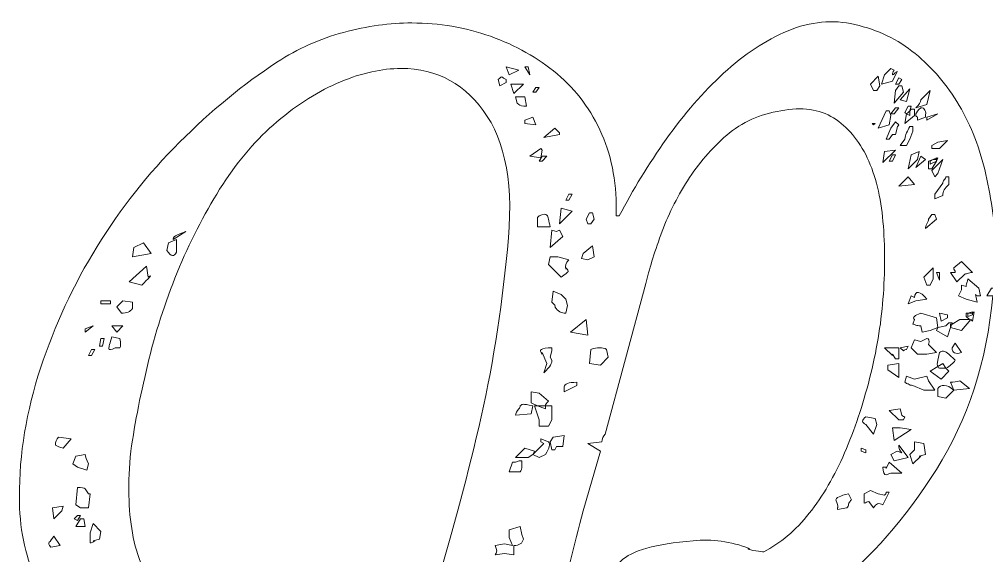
# Model space of a CAD drawing. Header units: inches. Extents: x 139 to 931, y -883 to -197.
# Drawn here: x 388.8 to 567, y -295.5 to -196.6 of the extents above; entities that cross this region are included whole.
import ezdxf

# ---------------------------------------------------------------- set-up
doc = ezdxf.new("R2010")
doc.units = ezdxf.units.IN
doc.header["$MEASUREMENT"] = 0
doc.layers.add('Layer 1', color=7, linetype='Continuous')

# ---------------------------------------------------------------- blocks, each defined once
blk = doc.blocks.new('block 4')
at = {"layer": 'Layer 1', "lineweight": 0}
for points in [[(480.77, -205.92), (478.45, -205.34), (479.03, -206.79), (480.77, -205.92)], [(482.79, -206.79), (482.5, -205.34), (481.92, -205.34), (482.79, -206.79)], [(547.02, -207.08), (545.57, -208.53), (546.15, -209.68), (546.73, -209.68), (547.3, -208.82), (547.02, -207.08)], [(550.78, -207.37), (550.2, -208.53), (550.78, -208.53), (551.35, -207.66), (550.78, -207.37)], [(479.9, -210.26), (481.63, -208.53), (479.32, -208.53), (479.9, -210.26)], [(483.37, -209.97), (483.95, -209.97), (484.53, -209.11), (483.95, -209.11), (483.37, -209.97)], [(551.64, -209.97), (551.35, -208.82), (550.78, -208.82), (550.2, -209.68), (549.91, -212), (551.64, -209.97)], [(552.22, -211.71), (552.8, -209.39), (551.07, -211.42), (552.22, -211.71)], [(549.04, -216.05), (549.33, -214.31), (549.04, -213.45), (548.46, -213.45), (547.02, -216.63), (549.04, -216.05)], [(550.78, -212.87), (550.2, -212.87), (549.33, -214.02), (549.91, -214.02), (550.78, -212.87)], [(553.67, -214.31), (553.67, -213.16), (553.09, -213.16), (552.8, -213.45), (553.09, -212.58), (552.51, -212.58), (551.93, -213.73), (552.22, -214.02), (551.93, -215.76), (553.67, -214.31)], [(552.8, -214.31), (552.8, -213.45), (552.51, -213.73), (552.22, -214.02), (552.8, -214.31)], [(483.37, -214.6), (481.92, -215.18), (481.92, -215.76), (483.95, -216.05), (483.37, -214.6)], [(558.01, -214.02), (555.98, -214.6), (555.98, -215.18), (558.01, -214.02)], [(488.29, -217.78), (488.29, -217.5), (487.42, -216.63), (485.4, -218.36), (488.29, -217.78)], [(546.15, -216.05), (546.44, -215.76), (545.86, -215.76), (546.15, -216.05)], [(556.85, -219.81), (556.85, -220.39), (558.3, -220.39), (559.74, -218.94), (558.01, -219.23), (556.85, -219.81)], [(485.11, -220.68), (484.82, -220.39), (482.79, -221.83), (484.82, -222.12), (485.11, -220.68)], [(547.88, -222.99), (550.2, -220.68), (548.17, -220.97), (547.88, -222.99)], [(554.54, -220.97), (553.09, -221.55), (552.51, -224.15), (554.25, -222.41), (554.54, -220.97)], [(484.53, -222.7), (485.11, -222.7), (485.97, -221.83), (485.11, -221.83), (484.53, -222.7)], [(549.04, -222.7), (549.62, -222.7), (550.2, -221.55), (549.62, -221.55), (549.04, -222.7)], [(554.83, -221.83), (553.96, -223.86), (555.69, -222.41), (554.83, -221.83)], [(556.27, -222.7), (556.27, -224.15), (556.85, -224.15), (557.72, -222.7), (558.01, -222.12), (557.72, -222.41), (557.72, -222.12), (557.14, -222.41), (556.27, -222.7)], [(556.56, -222.7), (556.56, -223.28), (557.72, -222.7), (557.72, -222.41), (557.14, -222.41), (556.56, -222.7)], [(558.01, -225.02), (558.88, -222.41), (556.85, -224.44), (557.43, -225.6), (558.01, -225.02)], [(552.51, -225.6), (550.78, -227.33), (553.67, -227.04), (552.51, -225.6)], [(489.45, -229.93), (490.02, -229.93), (490.6, -228.78), (490.02, -228.78), (489.45, -229.93)], [(490.6, -231.96), (488.58, -231.38), (488.29, -234.27), (490.6, -231.96)], [(493.21, -233.41), (493.5, -234.27), (494.07, -234.27), (494.65, -233.41), (494.36, -232.25), (493.79, -232.25), (493.21, -233.41)], [(487.71, -235.72), (486.84, -235.43), (486.55, -238.61), (488.87, -236.59), (488.29, -235.43), (487.71, -235.72)], [(411.63, -237.75), (409.89, -238.61), (409.6, -240.35), (413.07, -239.77), (411.63, -237.75)], [(492.34, -240.64), (493.5, -240.93), (494.65, -240.35), (494.36, -238.32), (492.63, -239.77), (492.34, -240.64)], [(557.14, -244.4), (557.14, -242.37), (555.4, -244.11), (555.98, -245.56), (556.56, -245.56), (557.14, -244.4)], [(558.3, -244.69), (558.3, -243.24), (557.72, -243.24), (558.3, -244.69)], [(405.55, -248.45), (403.81, -248.45), (403.81, -249.03), (405.55, -249.03), (405.55, -248.45)], [(564.37, -252.21), (564.66, -250.48), (564.37, -250.76), (564.37, -250.48), (563.51, -250.76), (563.22, -250.76), (563.22, -251.34), (563.79, -251.92), (562.06, -251.92), (560.61, -252.79), (560.61, -252.5), (560.03, -252.5), (559.46, -253.08), (558.01, -253.37), (557.72, -253.95), (559.74, -255.1), (560.32, -253.37), (562.35, -253.95), (564.08, -251.92), (564.37, -252.21)], [(558.3, -250.76), (558.59, -252.21), (559.74, -251.63), (559.74, -251.05), (558.3, -250.76)], [(564.37, -251.05), (564.37, -250.76), (563.51, -250.76), (563.51, -251.34), (564.37, -251.05)], [(493.5, -254.81), (493.21, -251.92), (490.31, -254.24), (493.5, -254.81)], [(560.32, -252.79), (560.32, -253.37), (560.61, -252.79), (560.32, -252.79)], [(402.37, -253.08), (400.92, -253.66), (400.92, -254.24), (402.37, -253.08)], [(406.71, -254.24), (407.86, -253.08), (405.84, -253.08), (406.71, -254.24)], [(404.39, -255.39), (403.81, -255.39), (403.53, -256.84), (404.1, -256.84), (404.39, -255.39)], [(402.66, -257.42), (402.08, -257.42), (401.5, -258.57), (402.08, -258.57), (402.66, -257.42)], [(548.17, -257.13), (549.62, -258.57), (549.62, -258.29), (550.2, -259.15), (550.78, -259.15), (550.78, -257.13), (548.17, -257.13)], [(548.75, -261.18), (550.78, -262.62), (550.78, -260.02), (548.75, -260.31), (548.75, -261.18)], [(485.68, -268.41), (485.68, -267.83), (484.24, -267.83), (485.68, -268.41)], [(553.09, -272.17), (551.07, -271.88), (549.62, -271.88), (549.91, -274.2), (553.09, -272.17)], [(486.55, -274.49), (486.84, -275.93), (487.42, -275.93), (487.71, -275.35), (488.87, -275.35), (489.16, -273.33), (487.13, -273.62), (486.55, -274.49)], [(543.83, -275.64), (543.83, -276.22), (544.7, -276.51), (544.7, -275.93), (543.83, -275.64)], [(553.67, -274.49), (553.67, -275.93), (552.8, -276.8), (553.38, -278.54), (554.83, -277.09), (554.54, -277.09), (555.69, -276.8), (555.4, -274.78), (553.67, -274.49)], [(396.87, -286.35), (394.85, -286.64), (395.14, -288.66), (396.58, -287.22), (396.87, -286.35)], [(398.9, -288.66), (399.47, -288.95), (400.05, -288.08), (399.47, -288.08), (398.9, -288.66)], [(400.92, -290.11), (400.63, -288.66), (400.05, -288.66), (399.19, -290.11), (400.92, -290.11)]]:
    blk.add_lwpolyline(points, dxfattribs=at)
for points, knots in [([(493.5, -274.78), (493.5, -274.78), (495.81, -276.22), (495.81, -276.22), (495.81, -276.22), (492.63, -287.22), (492.63, -287.22), (491.08, -293.39), (489.35, -300.04), (487.42, -307.18), (485.49, -314.31), (483.47, -321.5), (481.35, -328.73), (479.22, -335.96), (476.96, -343), (474.55, -349.85), (472.13, -356.7), (469.67, -363.01), (467.17, -368.8), (465.82, -372.46), (464.71, -375.16), (463.84, -376.9), (462.98, -378.63), (461.86, -379.5), (460.52, -379.5), (458.97, -379.5), (456.37, -377.76), (452.7, -374.29), (448.08, -369.47), (446.05, -364.17), (446.63, -358.38), (446.44, -355.68), (446.72, -352.98), (447.5, -350.28), (448.27, -347.58), (449.13, -344.69), (450.1, -341.6), (451.84, -337.75), (454.1, -332.45), (456.9, -325.69), (459.69, -318.94), (462.44, -311.18), (465.14, -302.4), (467.84, -293.63), (470.45, -284.08), (472.96, -273.76), (475.46, -263.45), (477.3, -252.6), (478.45, -241.22), (479.99, -229.26), (478.84, -220.34), (474.98, -214.46), (471.12, -208.58), (465.82, -205.63), (459.07, -205.63), (455.6, -205.63), (451.88, -206.46), (447.93, -208.09), (443.98, -209.73), (440.07, -212.19), (436.22, -215.47), (432.55, -218.56), (429.22, -222.41), (426.23, -227.04), (423.24, -231.67), (420.59, -236.73), (418.28, -242.23), (415.96, -247.73), (414.08, -253.42), (412.64, -259.3), (411.19, -265.18), (410.08, -270.82), (409.31, -276.22), (408.73, -282.01), (408.83, -287.03), (409.6, -291.27), (410.37, -295.71), (412.01, -299.42), (414.52, -302.4), (417.02, -305.4), (420.49, -306.89), (424.93, -306.89), (424.16, -308.04), (422.91, -309.06), (421.17, -309.92), (419.44, -310.79), (417.46, -311.42), (415.24, -311.8), (413.02, -312.19), (410.8, -312.34), (408.59, -312.24), (406.37, -312.15), (404.39, -311.62), (402.66, -310.65), (397.45, -307.95), (393.83, -304.33), (391.81, -299.8), (389.78, -295.27), (388.77, -290.21), (388.77, -284.61), (388.77, -276.71), (390.07, -268.8), (392.68, -260.89), (395.28, -252.98), (398.75, -245.51), (403.09, -238.47), (407.43, -231.43), (412.49, -225.02), (418.28, -219.23), (424.07, -213.45), (430.04, -208.53), (436.22, -204.48), (440.07, -201.97), (444.17, -200.14), (448.51, -198.98), (452.85, -197.82), (457.04, -197.24), (461.09, -197.24), (466.11, -197.24), (470.93, -198.07), (475.56, -199.7), (480.19, -201.34), (484.28, -203.66), (487.85, -206.65), (491.42, -209.64), (494.17, -213.35), (496.1, -217.78), (498.03, -222.22), (498.89, -227.24), (498.7, -232.83), (498.7, -232.83), (499.28, -232.83), (499.28, -232.83), (501.79, -228.01), (504.68, -223.28), (507.96, -218.65), (511.24, -214.02), (514.76, -209.97), (518.52, -206.5), (522.28, -203.03), (526.23, -200.43), (530.38, -198.69), (534.53, -196.96), (538.63, -196.57), (542.68, -197.53), (546.92, -198.5), (550.63, -200.28), (553.81, -202.89), (557, -205.49), (559.69, -208.67), (561.91, -212.43), (564.13, -216.19), (565.77, -220.44), (566.83, -225.16), (567.89, -229.89), (568.52, -234.66), (568.71, -239.48), (568.71, -239.48), (568.42, -246.14), (568.42, -246.14), (568.42, -246.14), (567.84, -246.14), (567.84, -246.14), (567.84, -246.14), (566.98, -247.58), (566.98, -247.58), (566.98, -247.58), (568.13, -247.58), (568.13, -247.58), (566.98, -259.73), (563.51, -270.39), (557.72, -279.55), (551.93, -288.71), (545.66, -295.89), (538.91, -301.1), (546.24, -305.54), (551.59, -311.57), (554.97, -319.18), (558.34, -326.8), (560.42, -334.76), (561.19, -343.05), (564.27, -343.82), (567.12, -344.6), (569.72, -345.36), (572.33, -346.14), (574.69, -347.29), (576.81, -348.84), (578.93, -350.38), (580.28, -352.21), (580.86, -354.33), (581.44, -356.46), (581.63, -358.58), (581.44, -360.7), (581.25, -363.59), (580.52, -366.39), (579.27, -369.09), (578.02, -371.79), (576.67, -373.86), (575.22, -375.31), (573.77, -376.75), (572.37, -377.29), (571.03, -376.9), (569.67, -376.51), (568.71, -374.58), (568.13, -371.11), (567.55, -368.22), (566.54, -365.47), (565.1, -362.87), (563.65, -360.26), (561.77, -358), (559.46, -356.07), (559.64, -360.31), (558.39, -365.47), (555.69, -371.54), (552.99, -377.62), (549.28, -383.5), (544.56, -389.19), (539.83, -394.88), (534.38, -399.8), (528.21, -403.95), (522.04, -408.09), (515.58, -410.26), (508.83, -410.45), (496.68, -411.03), (487.71, -408.43), (481.92, -402.64), (476.14, -396.86), (473.72, -389.53), (474.69, -380.66), (475.27, -374.49), (477.68, -368.75), (481.92, -363.45), (486.16, -358.14), (491.37, -353.61), (497.55, -349.85), (503.72, -346.09), (510.66, -343.24), (518.37, -341.31), (526.09, -339.39), (533.71, -338.71), (541.23, -339.29), (540.84, -329.65), (539.39, -322.65), (536.89, -318.31), (534.38, -313.98), (530.91, -310.75), (526.48, -308.62), (523.77, -309.59), (520.93, -310.31), (517.94, -310.79), (514.95, -311.28), (511.72, -311.23), (508.25, -310.65), (504.39, -310.65), (501.45, -309.83), (499.43, -308.19), (497.4, -306.55), (496.48, -304.67), (496.68, -302.55), (496.68, -300.43), (497.64, -298.4), (499.57, -296.47), (501.5, -294.55), (505.94, -293.29), (512.88, -292.71), (516.35, -292.33), (519.82, -292.81), (523.29, -294.16), (523.29, -294.16), (523, -294.16), (523, -294.16), (523.19, -294.35), (523.68, -294.5), (524.45, -294.59), (525.22, -294.69), (525.7, -294.74), (525.9, -294.74), (528.98, -293.2), (531.78, -290.83), (534.29, -287.65), (536.79, -284.47), (538.96, -280.76), (540.8, -276.51), (542.63, -272.27), (544.17, -267.69), (545.42, -262.77), (546.68, -257.85), (547.49, -252.98), (547.88, -248.16), (548.27, -243.15), (548.27, -238.37), (547.88, -233.84), (547.49, -229.31), (546.53, -225.41), (544.99, -222.12), (543.44, -218.85), (541.37, -216.39), (538.77, -214.75), (536.17, -213.11), (532.93, -212.68), (529.08, -213.45), (525.22, -214.02), (521.89, -215.52), (519.1, -217.93), (516.3, -220.34), (513.89, -223.14), (511.87, -226.32), (509.84, -229.5), (508.2, -232.83), (506.95, -236.3), (505.69, -239.77), (504.78, -242.76), (504.2, -245.27), (504.2, -245.27), (496.68, -273.04), (496.68, -273.04), (496.29, -273.43), (496.1, -273.91), (496.1, -274.49), (496.1, -274.49), (493.5, -274.78), (493.5, -274.78)], [0, 0, 0, 0, 1, 1, 1, 2, 2, 2, 3, 3, 3, 4, 4, 4, 5, 5, 5, 6, 6, 6, 7, 7, 7, 8, 8, 8, 9, 9, 9, 10, 10, 10, 11, 11, 11, 12, 12, 12, 13, 13, 13, 14, 14, 14, 15, 15, 15, 16, 16, 16, 17, 17, 17, 18, 18, 18, 19, 19, 19, 20, 20, 20, 21, 21, 21, 22, 22, 22, 23, 23, 23, 24, 24, 24, 25, 25, 25, 26, 26, 26, 27, 27, 27, 28, 28, 28, 29, 29, 29, 30, 30, 30, 31, 31, 31, 32, 32, 32, 33, 33, 33, 34, 34, 34, 35, 35, 35, 36, 36, 36, 37, 37, 37, 38, 38, 38, 39, 39, 39, 40, 40, 40, 41, 41, 41, 42, 42, 42, 43, 43, 43, 44, 44, 44, 45, 45, 45, 46, 46, 46, 47, 47, 47, 48, 48, 48, 49, 49, 49, 50, 50, 50, 51, 51, 51, 52, 52, 52, 53, 53, 53, 54, 54, 54, 55, 55, 55, 56, 56, 56, 57, 57, 57, 58, 58, 58, 59, 59, 59, 60, 60, 60, 61, 61, 61, 62, 62, 62, 63, 63, 63, 64, 64, 64, 65, 65, 65, 66, 66, 66, 67, 67, 67, 68, 68, 68, 69, 69, 69, 70, 70, 70, 71, 71, 71, 72, 72, 72, 73, 73, 73, 74, 74, 74, 75, 75, 75, 76, 76, 76, 77, 77, 77, 78, 78, 78, 79, 79, 79, 80, 80, 80, 81, 81, 81, 82, 82, 82, 83, 83, 83, 84, 84, 84, 85, 85, 85, 86, 86, 86, 87, 87, 87, 88, 88, 88, 89, 89, 89, 90, 90, 90, 91, 91, 91, 92, 92, 92, 93, 93, 93, 94, 94, 94, 95, 95, 95, 96, 96, 96, 97, 97, 97, 98, 98, 98, 99, 99, 99, 100, 100, 100, 101, 101, 101, 102, 102, 102, 103, 103, 103, 104, 104, 104, 105, 105, 105, 106, 106, 106, 107, 107, 107, 107]), ([(550.49, -206.21), (550.29, -206.21), (550.15, -206.31), (550.05, -206.5), (549.95, -206.7), (549.81, -206.79), (549.62, -206.79), (549.62, -206.6), (549.71, -206.31), (549.91, -205.92), (549.91, -205.92), (549.33, -205.63), (549.33, -205.63), (549.33, -205.63), (548.17, -206.79), (548.17, -206.79), (548.17, -206.79), (547.59, -208.53), (547.59, -208.53), (547.59, -208.53), (549.62, -207.95), (549.62, -207.95), (549.62, -207.95), (550.49, -206.21), (550.49, -206.21)], [0, 0, 0, 0, 1, 1, 1, 2, 2, 2, 3, 3, 3, 4, 4, 4, 5, 5, 5, 6, 6, 6, 7, 7, 7, 8, 8, 8, 8]), ([(477.3, -208.82), (477.3, -208.82), (478.45, -208.24), (478.45, -208.24), (478.45, -208.24), (478.45, -207.66), (478.45, -207.66), (478.06, -207.47), (477.82, -207.32), (477.73, -207.23), (477.63, -207.13), (477.39, -207.27), (477.01, -207.66), (477.01, -207.66), (477.3, -208.82), (477.3, -208.82)], [0, 0, 0, 0, 1, 1, 1, 2, 2, 2, 3, 3, 3, 4, 4, 4, 5, 5, 5, 5]), ([(555.98, -212.29), (555.98, -212.29), (556.56, -209.68), (556.56, -209.68), (556.56, -209.68), (554.83, -211.42), (554.83, -211.42), (554.83, -211.81), (554.54, -212.29), (553.96, -212.87), (553.96, -212.87), (555.98, -212.29), (555.98, -212.29)], [0, 0, 0, 0, 1, 1, 1, 2, 2, 2, 3, 3, 3, 4, 4, 4, 4]), ([(480.77, -212.29), (480.96, -212.48), (481.44, -212.58), (482.21, -212.58), (482.21, -212.58), (481.92, -210.84), (481.92, -210.84), (481.92, -210.84), (480.19, -210.84), (480.19, -210.84), (480.19, -210.84), (480.48, -212), (480.48, -212), (480.48, -212), (480.77, -212.29), (480.77, -212.29)], [0, 0, 0, 0, 1, 1, 1, 2, 2, 2, 3, 3, 3, 4, 4, 4, 5, 5, 5, 5]), ([(554.25, -215.18), (554.25, -215.18), (555.69, -214.6), (555.69, -214.6), (555.88, -213.45), (555.59, -212.87), (554.83, -212.87), (553.86, -213.83), (553.67, -214.41), (554.25, -214.6), (554.25, -214.6), (554.25, -215.18), (554.25, -215.18)], [0, 0, 0, 0, 1, 1, 1, 2, 2, 2, 3, 3, 3, 4, 4, 4, 4]), ([(549.33, -216.63), (549.33, -216.63), (548.46, -218.65), (548.46, -218.65), (548.46, -218.65), (549.04, -218.65), (549.04, -218.65), (549.04, -218.65), (549.62, -217.78), (549.62, -217.78), (549.62, -217.78), (550.2, -217.78), (550.2, -217.78), (550.2, -217.78), (550.49, -216.63), (550.49, -216.63), (550.49, -216.44), (550.58, -216.24), (550.78, -216.05), (550.78, -216.05), (550.2, -215.47), (550.2, -215.47), (550.2, -215.47), (549.33, -216.63), (549.33, -216.63)], [0, 0, 0, 0, 1, 1, 1, 2, 2, 2, 3, 3, 3, 4, 4, 4, 5, 5, 5, 6, 6, 6, 7, 7, 7, 8, 8, 8, 8]), ([(552.22, -219.81), (552.22, -219.81), (552.8, -218.65), (552.8, -218.65), (552.8, -218.65), (553.38, -217.21), (553.38, -217.21), (553.38, -217.21), (553.38, -216.34), (553.38, -216.34), (553.38, -216.34), (552.8, -216.34), (552.8, -216.34), (552.61, -216.73), (552.41, -217.11), (552.22, -217.5), (552.03, -217.88), (551.93, -218.27), (551.93, -218.65), (551.93, -218.65), (551.07, -219.81), (551.07, -219.81), (551.07, -219.81), (552.22, -219.81), (552.22, -219.81)], [0, 0, 0, 0, 1, 1, 1, 2, 2, 2, 3, 3, 3, 4, 4, 4, 5, 5, 5, 6, 6, 6, 7, 7, 7, 8, 8, 8, 8]), ([(557.43, -229.65), (557.43, -229.65), (558.88, -229.07), (558.88, -229.07), (558.88, -228.3), (559.26, -227.62), (560.03, -227.04), (560.03, -227.04), (560.03, -225.6), (560.03, -225.6), (560.03, -225.6), (559.46, -225.6), (559.46, -225.6), (559.46, -225.79), (559.36, -225.98), (559.17, -226.17), (558.97, -226.37), (558.88, -226.56), (558.88, -226.75), (558.88, -226.75), (557.43, -228.78), (557.43, -228.78), (557.43, -228.78), (557.43, -229.65), (557.43, -229.65)], [0, 0, 0, 0, 1, 1, 1, 2, 2, 2, 3, 3, 3, 4, 4, 4, 5, 5, 5, 6, 6, 6, 7, 7, 7, 8, 8, 8, 8]), ([(484.24, -233.12), (484.24, -233.12), (484.24, -234.85), (484.24, -234.85), (484.24, -234.85), (486.55, -234.85), (486.55, -234.85), (486.36, -233.7), (486.16, -232.97), (485.97, -232.68), (485.78, -232.39), (485.3, -232.44), (484.53, -232.83), (484.53, -232.83), (484.24, -233.12), (484.24, -233.12)], [0, 0, 0, 0, 1, 1, 1, 2, 2, 2, 3, 3, 3, 4, 4, 4, 5, 5, 5, 5]), ([(557.72, -233.41), (557.72, -233.41), (557.43, -232.54), (557.43, -232.54), (557.43, -232.54), (556.85, -232.54), (556.85, -232.54), (556.85, -232.54), (556.27, -233.41), (556.27, -233.41), (556.27, -233.6), (556.17, -233.89), (555.98, -234.27), (555.79, -234.66), (555.69, -234.95), (555.69, -235.14), (555.69, -235.14), (557.72, -233.41), (557.72, -233.41)], [0, 0, 0, 0, 1, 1, 1, 2, 2, 2, 3, 3, 3, 4, 4, 4, 5, 5, 5, 6, 6, 6, 6]), ([(419.44, -235.72), (417.7, -236.3), (416.93, -236.78), (417.12, -237.17), (417.12, -237.17), (419.44, -235.72), (419.44, -235.72)], [0, 0, 0, 0, 1, 1, 1, 2, 2, 2, 2]), ([(415.96, -239.19), (416.73, -240.35), (417.31, -240.45), (417.7, -239.48), (417.7, -239.48), (417.7, -237.17), (417.7, -237.17), (417.7, -237.17), (416.25, -237.75), (416.25, -237.75), (416.25, -237.75), (415.96, -239.19), (415.96, -239.19)], [0, 0, 0, 0, 1, 1, 1, 2, 2, 2, 3, 3, 3, 4, 4, 4, 4]), ([(486.26, -241.8), (486.26, -241.8), (488.58, -244.11), (488.58, -244.11), (489.35, -243.53), (489.78, -243.2), (489.88, -243.1), (489.97, -243), (489.83, -242.76), (489.45, -242.37), (489.45, -242.37), (489.45, -242.66), (489.45, -242.66), (489.25, -242.09), (489.45, -241.51), (490.02, -240.93), (490.02, -240.93), (488, -240.35), (488, -240.35), (488, -240.35), (486.55, -240.35), (486.55, -240.35), (486.55, -240.35), (486.26, -241.8), (486.26, -241.8)], [0, 0, 0, 0, 1, 1, 1, 2, 2, 2, 3, 3, 3, 4, 4, 4, 5, 5, 5, 6, 6, 6, 7, 7, 7, 8, 8, 8, 8]), ([(409.02, -244.98), (409.02, -244.98), (411.34, -245.56), (411.34, -245.56), (411.53, -245.37), (411.91, -244.98), (412.49, -244.4), (413.07, -243.82), (413.07, -243.73), (412.49, -244.11), (412.49, -244.11), (412.2, -242.09), (412.2, -242.09), (412.2, -242.09), (409.02, -244.98), (409.02, -244.98)], [0, 0, 0, 0, 1, 1, 1, 2, 2, 2, 3, 3, 3, 4, 4, 4, 5, 5, 5, 5]), ([(562.93, -243.53), (563.12, -243.53), (563.36, -243.49), (563.65, -243.39), (563.94, -243.29), (564.18, -243.24), (564.37, -243.24), (564.37, -243.24), (562.35, -241.22), (562.35, -241.22), (562.35, -241.22), (560.9, -242.37), (560.9, -242.37), (560.9, -242.57), (560.95, -242.71), (561.05, -242.81), (561.14, -242.91), (561.19, -243.05), (561.19, -243.24), (561.19, -243.24), (560.32, -243.24), (560.32, -243.24), (560.32, -243.24), (561.48, -244.98), (561.48, -244.98), (561.48, -244.98), (562.93, -243.53), (562.93, -243.53)], [0, 0, 0, 0, 1, 1, 1, 2, 2, 2, 3, 3, 3, 4, 4, 4, 5, 5, 5, 6, 6, 6, 7, 7, 7, 8, 8, 8, 9, 9, 9, 9]), ([(565.24, -248.74), (565.24, -248.74), (564.95, -247.29), (564.95, -247.29), (564.95, -247.49), (565.05, -247.58), (565.24, -247.58), (565.24, -247.58), (565.82, -247.58), (565.82, -247.58), (565.82, -247.58), (565.53, -246.14), (565.53, -246.14), (565.53, -246.14), (563.51, -244.4), (563.51, -244.4), (563.51, -244.59), (563.46, -244.79), (563.36, -244.98), (563.26, -245.17), (563.22, -245.46), (563.22, -245.85), (563.22, -245.85), (562.35, -245.56), (562.35, -245.56), (562.35, -245.56), (562.35, -246.42), (562.35, -246.42), (562.35, -246.42), (561.77, -247.58), (561.77, -247.58), (561.77, -247.58), (563.22, -248.16), (563.22, -248.16), (563.22, -248.16), (565.24, -248.74), (565.24, -248.74)], [0, 0, 0, 0, 1, 1, 1, 2, 2, 2, 3, 3, 3, 4, 4, 4, 5, 5, 5, 6, 6, 6, 7, 7, 7, 8, 8, 8, 9, 9, 9, 10, 10, 10, 11, 11, 11, 12, 12, 12, 12]), ([(489.45, -248.16), (489.45, -248.16), (488.58, -247.29), (488.58, -247.29), (488.58, -247.29), (487.13, -246.71), (487.13, -246.71), (487.13, -246.71), (486.84, -248.74), (486.84, -248.74), (487.42, -249.13), (487.61, -249.42), (487.42, -249.61), (488, -250.38), (488.67, -250.76), (489.45, -250.76), (489.45, -250.76), (489.73, -249.32), (489.73, -249.32), (489.73, -249.32), (489.45, -248.16), (489.45, -248.16)], [0, 0, 0, 0, 1, 1, 1, 2, 2, 2, 3, 3, 3, 4, 4, 4, 5, 5, 5, 6, 6, 6, 7, 7, 7, 7]), ([(553.09, -247.58), (553.09, -247.58), (552.51, -249.03), (552.51, -249.03), (552.51, -249.03), (553.96, -248.45), (553.96, -248.45), (553.96, -248.45), (555.98, -248.16), (555.98, -248.16), (554.63, -246.62), (553.86, -246.52), (553.67, -247.87), (553.67, -247.87), (553.09, -247.58), (553.09, -247.58)], [0, 0, 0, 0, 1, 1, 1, 2, 2, 2, 3, 3, 3, 4, 4, 4, 5, 5, 5, 5]), ([(409.6, -248.74), (409.6, -248.74), (407.86, -248.45), (407.86, -248.45), (407.86, -248.45), (406.71, -249.61), (406.71, -249.61), (406.71, -249.61), (407.58, -250.76), (407.58, -250.76), (408.54, -250.76), (409.21, -250.48), (409.6, -249.9), (409.6, -249.9), (409.6, -248.74), (409.6, -248.74)], [0, 0, 0, 0, 1, 1, 1, 2, 2, 2, 3, 3, 3, 4, 4, 4, 5, 5, 5, 5]), ([(555.11, -254.24), (555.11, -254.24), (556.56, -253.95), (556.56, -253.95), (556.56, -253.95), (558.01, -253.37), (558.01, -253.37), (558.01, -253.37), (557.72, -251.63), (557.72, -251.63), (557.72, -251.63), (554.83, -250.76), (554.83, -250.76), (553.67, -251.15), (553.28, -251.54), (553.67, -251.92), (553.67, -251.92), (553.38, -252.79), (553.38, -252.79), (553.57, -252.79), (553.76, -252.84), (553.96, -252.93), (554.15, -253.03), (554.44, -253.08), (554.83, -253.08), (554.83, -253.08), (555.11, -254.24), (555.11, -254.24)], [0, 0, 0, 0, 1, 1, 1, 2, 2, 2, 3, 3, 3, 4, 4, 4, 5, 5, 5, 6, 6, 6, 7, 7, 7, 8, 8, 8, 9, 9, 9, 9]), ([(407.29, -257.13), (407.48, -256.94), (407.48, -256.36), (407.29, -255.39), (407.29, -255.39), (405.84, -255.1), (405.84, -255.1), (405.45, -256.26), (405.26, -256.99), (405.26, -257.27), (405.26, -257.56), (405.65, -257.52), (406.42, -257.13), (406.42, -257.13), (407.29, -257.13), (407.29, -257.13)], [0, 0, 0, 0, 1, 1, 1, 2, 2, 2, 3, 3, 3, 4, 4, 4, 5, 5, 5, 5]), ([(554.83, -255.97), (554.83, -255.97), (553.67, -255.68), (553.67, -255.68), (553.67, -255.68), (553.09, -257.13), (553.09, -257.13), (553.09, -257.13), (554.25, -258.29), (554.25, -258.29), (554.25, -258.29), (555.98, -258.29), (555.98, -258.29), (555.98, -258.29), (557.72, -258), (557.72, -258), (557.72, -258), (556.27, -256.55), (556.27, -256.55), (556.46, -255.78), (556.37, -255.39), (555.98, -255.39), (555.98, -255.39), (554.83, -255.97), (554.83, -255.97)], [0, 0, 0, 0, 1, 1, 1, 2, 2, 2, 3, 3, 3, 4, 4, 4, 5, 5, 5, 6, 6, 6, 7, 7, 7, 8, 8, 8, 8]), ([(560.61, -257.13), (560.61, -258.1), (561.19, -258.39), (562.35, -258), (562.35, -258), (561.19, -256.26), (561.19, -256.26), (561.19, -256.26), (560.61, -257.13), (560.61, -257.13)], [0, 0, 0, 0, 1, 1, 1, 2, 2, 2, 3, 3, 3, 3]), ([(486.84, -257.13), (484.91, -257.13), (484.33, -257.52), (485.11, -258.29), (485.11, -258.29), (485.11, -258), (485.11, -258), (485.11, -258), (485.97, -260.02), (485.97, -260.02), (485.97, -260.02), (485.4, -261.76), (485.4, -261.76), (486.55, -260.6), (487.03, -259.83), (486.84, -259.44), (486.84, -259.44), (486.55, -258.86), (486.55, -258.86), (486.55, -258.86), (486.84, -257.71), (486.84, -257.71), (486.84, -257.71), (486.84, -257.13), (486.84, -257.13)], [0, 0, 0, 0, 1, 1, 1, 2, 2, 2, 3, 3, 3, 4, 4, 4, 5, 5, 5, 6, 6, 6, 7, 7, 7, 8, 8, 8, 8]), ([(496.97, -257.42), (496.19, -257.03), (495.23, -257.03), (494.07, -257.42), (494.07, -257.42), (493.79, -260.02), (493.79, -260.02), (493.79, -260.02), (495.81, -260.31), (495.81, -260.31), (495.81, -260.31), (497.26, -258.86), (497.26, -258.86), (497.26, -258.86), (496.97, -257.42), (496.97, -257.42)], [0, 0, 0, 0, 1, 1, 1, 2, 2, 2, 3, 3, 3, 4, 4, 4, 5, 5, 5, 5]), ([(551.64, -257.71), (551.83, -257.52), (552.03, -257.42), (552.22, -257.42), (552.22, -257.42), (552.51, -256.84), (552.51, -256.84), (552.51, -256.84), (551.07, -257.13), (551.07, -257.13), (551.07, -257.13), (551.64, -257.71), (551.64, -257.71)], [0, 0, 0, 0, 1, 1, 1, 2, 2, 2, 3, 3, 3, 4, 4, 4, 4]), ([(556.56, -261.47), (556.56, -261.47), (558.59, -262.91), (558.59, -262.91), (558.59, -262.91), (560.03, -261.47), (560.03, -261.47), (560.03, -261.47), (559.46, -260.89), (559.46, -260.89), (560.22, -260.5), (560.8, -260.02), (561.19, -259.44), (561.19, -259.44), (560.03, -258.29), (560.03, -258.29), (559.26, -257.71), (558.68, -257.61), (558.3, -258), (558.3, -258), (558.01, -259.44), (558.01, -259.44), (557.81, -260.02), (557.81, -260.41), (558.01, -260.6), (558.01, -260.6), (556.56, -261.47), (556.56, -261.47)], [0, 0, 0, 0, 1, 1, 1, 2, 2, 2, 3, 3, 3, 4, 4, 4, 5, 5, 5, 6, 6, 6, 7, 7, 7, 8, 8, 8, 9, 9, 9, 9]), ([(558.59, -260.89), (558.59, -260.89), (559.46, -260.89), (559.46, -260.89), (559.46, -260.89), (558.88, -260.02), (558.88, -260.02), (558.88, -260.02), (558.01, -260.6), (558.01, -260.6), (558.01, -260.79), (558.1, -260.89), (558.3, -260.89), (558.3, -260.89), (558.59, -260.89), (558.59, -260.89)], [0, 0, 0, 0, 1, 1, 1, 2, 2, 2, 3, 3, 3, 4, 4, 4, 5, 5, 5, 5]), ([(489.16, -265.23), (489.16, -265.23), (491.47, -264.07), (491.47, -264.07), (491.47, -264.07), (491.47, -263.49), (491.47, -263.49), (489.92, -263.49), (489.16, -263.78), (489.16, -264.36), (489.16, -264.36), (489.16, -265.23), (489.16, -265.23)], [0, 0, 0, 0, 1, 1, 1, 2, 2, 2, 3, 3, 3, 4, 4, 4, 4]), ([(551.93, -263.49), (552.12, -263.69), (552.32, -263.78), (552.51, -263.78), (552.7, -263.98), (552.99, -264.07), (553.38, -264.07), (553.38, -264.07), (555.4, -264.94), (555.4, -264.94), (555.4, -264.94), (557.43, -264.94), (557.43, -264.94), (557.43, -264.94), (556.27, -263.2), (556.27, -263.2), (556.27, -263.2), (555.98, -262.34), (555.98, -262.34), (555.98, -262.34), (553.67, -262.91), (553.67, -262.91), (553.67, -262.91), (552.22, -262.34), (552.22, -262.34), (552.22, -262.34), (551.93, -263.49), (551.93, -263.49)], [0, 0, 0, 0, 1, 1, 1, 2, 2, 2, 3, 3, 3, 4, 4, 4, 5, 5, 5, 6, 6, 6, 7, 7, 7, 8, 8, 8, 9, 9, 9, 9]), ([(560.9, -264.94), (560.9, -264.94), (563.79, -264.65), (563.79, -264.65), (563.79, -264.65), (562.06, -263.2), (562.06, -263.2), (561.48, -263.4), (560.9, -263.49), (560.32, -263.49), (560.32, -263.49), (560.9, -264.94), (560.9, -264.94), (560.32, -264.36), (559.74, -264.07), (559.17, -264.07), (558.59, -264.07), (558.2, -264.27), (558.01, -264.65), (558.01, -264.65), (558.01, -266.1), (558.01, -266.1), (558.01, -266.1), (559.46, -266.39), (559.46, -266.39), (559.46, -266.39), (560.9, -264.94), (560.9, -264.94)], [0, 0, 0, 0, 1, 1, 1, 2, 2, 2, 3, 3, 3, 4, 4, 4, 5, 5, 5, 6, 6, 6, 7, 7, 7, 8, 8, 8, 9, 9, 9, 9]), ([(484.53, -265.52), (484.53, -265.52), (483.08, -265.23), (483.08, -265.23), (483.08, -265.23), (483.08, -267.25), (483.08, -267.25), (483.08, -267.25), (484.24, -267.83), (484.24, -267.83), (484.24, -267.83), (483.66, -267.83), (483.66, -267.83), (483.66, -267.83), (484.53, -270.44), (484.53, -270.44), (484.53, -270.44), (484.53, -271.59), (484.53, -271.59), (484.53, -271.59), (486.26, -271.59), (486.26, -271.59), (486.26, -271.59), (486.84, -270.44), (486.84, -270.44), (486.84, -270.44), (486.84, -267.83), (486.84, -267.83), (486.84, -267.83), (485.68, -267.83), (485.68, -267.83), (485.68, -267.64), (485.87, -267.35), (486.26, -266.97), (486.26, -266.97), (484.53, -265.52), (484.53, -265.52)], [0, 0, 0, 0, 1, 1, 1, 2, 2, 2, 3, 3, 3, 4, 4, 4, 5, 5, 5, 6, 6, 6, 7, 7, 7, 8, 8, 8, 9, 9, 9, 10, 10, 10, 11, 11, 11, 12, 12, 12, 12]), ([(483.08, -269.28), (483.08, -269.28), (483.37, -267.83), (483.37, -267.83), (482.4, -267.64), (481.82, -267.54), (481.63, -267.54), (481.44, -267.54), (481.25, -267.64), (481.06, -267.83), (481.06, -268.03), (480.96, -268.22), (480.77, -268.41), (480.38, -268.8), (480.19, -269.18), (480.19, -269.57), (480.19, -269.57), (483.08, -269.28), (483.08, -269.28)], [0, 0, 0, 0, 1, 1, 1, 2, 2, 2, 3, 3, 3, 4, 4, 4, 5, 5, 5, 6, 6, 6, 6]), ([(551.64, -270.44), (551.64, -270.44), (551.93, -269.86), (551.93, -269.86), (551.74, -269.86), (551.54, -269.76), (551.35, -269.57), (551.35, -269.57), (551.07, -268.41), (551.07, -268.41), (551.07, -268.41), (549.04, -268.7), (549.04, -268.7), (549.04, -268.7), (550.78, -270.44), (550.78, -270.44), (550.78, -270.44), (551.64, -270.44), (551.64, -270.44)], [0, 0, 0, 0, 1, 1, 1, 2, 2, 2, 3, 3, 3, 4, 4, 4, 5, 5, 5, 6, 6, 6, 6]), ([(546.44, -270.15), (546.44, -270.15), (544.7, -269.86), (544.7, -269.86), (543.93, -270.44), (543.93, -270.92), (544.7, -271.3), (544.7, -271.3), (546.15, -273.04), (546.15, -273.04), (546.15, -273.04), (546.73, -271.3), (546.73, -271.3), (546.73, -271.3), (546.44, -270.15), (546.44, -270.15)], [0, 0, 0, 0, 1, 1, 1, 2, 2, 2, 3, 3, 3, 4, 4, 4, 5, 5, 5, 5]), ([(396, -273.62), (395.61, -274.01), (395.42, -274.49), (395.42, -275.06), (396.19, -275.45), (396.68, -275.64), (396.87, -275.64), (396.87, -275.64), (398.32, -273.91), (398.32, -273.91), (398.32, -273.91), (396, -273.62), (396, -273.62)], [0, 0, 0, 0, 1, 1, 1, 2, 2, 2, 3, 3, 3, 4, 4, 4, 4]), ([(480.19, -277.38), (480.19, -277.38), (482.5, -277.38), (482.5, -277.38), (482.5, -277.38), (483.37, -276.8), (483.37, -276.8), (483.37, -276.8), (484.53, -277.38), (484.53, -277.38), (484.53, -277.38), (485.68, -276.8), (485.68, -276.8), (486.45, -275.64), (486.65, -274.88), (486.26, -274.49), (486.26, -274.49), (484.82, -273.91), (484.82, -273.91), (484.82, -273.91), (484.82, -274.49), (484.82, -274.49), (484.82, -274.49), (485.4, -274.78), (485.4, -274.78), (485.4, -274.78), (483.37, -276.8), (483.37, -276.8), (483.37, -276.8), (483.66, -276.22), (483.66, -276.22), (483.66, -276.22), (481.92, -275.64), (481.92, -275.64), (481.92, -275.64), (480.19, -277.38), (480.19, -277.38)], [0, 0, 0, 0, 1, 1, 1, 2, 2, 2, 3, 3, 3, 4, 4, 4, 5, 5, 5, 6, 6, 6, 7, 7, 7, 8, 8, 8, 9, 9, 9, 10, 10, 10, 11, 11, 11, 12, 12, 12, 12]), ([(549.33, -276.8), (549.33, -276.8), (549.91, -277.96), (549.91, -277.96), (549.91, -277.96), (552.51, -277.38), (552.51, -277.38), (552.51, -277.38), (550.78, -275.06), (550.78, -275.06), (550.78, -275.64), (550.97, -276.13), (551.35, -276.51), (551.35, -276.51), (550.49, -276.22), (550.49, -276.22), (550.49, -276.22), (549.33, -276.8), (549.33, -276.8)], [0, 0, 0, 0, 1, 1, 1, 2, 2, 2, 3, 3, 3, 4, 4, 4, 5, 5, 5, 6, 6, 6, 6]), ([(399.47, -279.12), (399.47, -279.12), (401.21, -279.69), (401.21, -279.69), (401.21, -279.69), (401.5, -278.54), (401.5, -278.54), (401.11, -277.77), (400.92, -277.19), (400.92, -276.8), (400.92, -276.8), (399.19, -277.09), (399.19, -277.09), (399.19, -277.09), (398.61, -278.54), (398.61, -278.54), (398.61, -278.54), (399.47, -279.12), (399.47, -279.12)], [0, 0, 0, 0, 1, 1, 1, 2, 2, 2, 3, 3, 3, 4, 4, 4, 5, 5, 5, 6, 6, 6, 6]), ([(481.35, -277.96), (480.96, -277.96), (480.67, -278.01), (480.48, -278.1), (480.28, -278.2), (480.09, -278.25), (479.9, -278.25), (479.9, -278.25), (479.61, -278.25), (479.61, -278.25), (479.61, -278.25), (479.03, -279.98), (479.03, -279.98), (479.03, -279.98), (481.06, -279.98), (481.06, -279.98), (481.25, -279.79), (481.35, -279.4), (481.35, -278.83), (481.35, -278.83), (481.35, -277.96), (481.35, -277.96)], [0, 0, 0, 0, 1, 1, 1, 2, 2, 2, 3, 3, 3, 4, 4, 4, 5, 5, 5, 6, 6, 6, 7, 7, 7, 7]), ([(549.33, -280.27), (549.33, -280.27), (551.35, -280.27), (551.35, -280.27), (551.35, -280.27), (549.04, -278.25), (549.04, -278.25), (549.04, -278.25), (548.46, -279.4), (548.46, -279.4), (548.46, -279.4), (548.46, -279.12), (548.46, -279.12), (548.46, -279.12), (547.88, -279.12), (547.88, -279.12), (547.88, -280.08), (548.07, -280.56), (548.46, -280.56), (548.46, -280.56), (549.33, -280.27), (549.33, -280.27)], [0, 0, 0, 0, 1, 1, 1, 2, 2, 2, 3, 3, 3, 4, 4, 4, 5, 5, 5, 6, 6, 6, 7, 7, 7, 7]), ([(401.5, -284.03), (401.5, -284.03), (400.92, -283.16), (400.92, -283.16), (400.73, -282.98), (400.24, -282.88), (399.47, -282.88), (399.47, -282.88), (399.19, -286.06), (399.19, -286.06), (399.19, -286.06), (400.05, -286.64), (400.05, -286.64), (400.05, -286.64), (401.5, -286.64), (401.5, -286.64), (401.5, -286.64), (401.79, -284.03), (401.79, -284.03), (401.79, -284.03), (401.5, -284.03), (401.5, -284.03)], [0, 0, 0, 0, 1, 1, 1, 2, 2, 2, 3, 3, 3, 4, 4, 4, 5, 5, 5, 6, 6, 6, 7, 7, 7, 7]), ([(539.2, -285.19), (539.59, -286.16), (539.68, -286.64), (539.49, -286.64), (539.49, -286.64), (539.49, -286.93), (539.49, -286.93), (539.49, -286.93), (541.23, -286.64), (541.23, -286.64), (541.42, -286.45), (541.52, -286.25), (541.52, -286.06), (541.52, -285.87), (541.61, -285.67), (541.81, -285.48), (541.81, -285.29), (541.9, -285.19), (542.1, -285.19), (542.1, -285.19), (541.52, -284.03), (541.52, -284.03), (539.97, -284.42), (539.2, -284.81), (539.2, -285.19)], [0, 0, 0, 0, 1, 1, 1, 2, 2, 2, 3, 3, 3, 4, 4, 4, 5, 5, 5, 6, 6, 6, 7, 7, 7, 8, 8, 8, 8]), ([(544.41, -284.03), (544.41, -284.03), (544.41, -285.77), (544.41, -285.77), (544.6, -285.77), (544.75, -285.72), (544.85, -285.62), (544.94, -285.53), (545.09, -285.48), (545.28, -285.48), (545.28, -285.48), (546.15, -286.64), (546.15, -286.64), (546.53, -285.87), (547.11, -285.67), (547.88, -286.06), (547.88, -286.06), (549.04, -283.74), (549.04, -283.74), (549.04, -283.74), (548.46, -283.74), (548.46, -283.74), (548.46, -283.94), (548.36, -284.13), (548.17, -284.32), (548.17, -284.32), (547.02, -284.03), (547.02, -284.03), (547.02, -284.03), (545.57, -283.46), (545.57, -283.46), (545.57, -283.46), (544.41, -284.03), (544.41, -284.03)], [0, 0, 0, 0, 1, 1, 1, 2, 2, 2, 3, 3, 3, 4, 4, 4, 5, 5, 5, 6, 6, 6, 7, 7, 7, 8, 8, 8, 9, 9, 9, 10, 10, 10, 11, 11, 11, 11]), ([(403.53, -292.42), (403.53, -292.42), (403.81, -290.98), (403.81, -290.98), (403.81, -290.98), (402.37, -289.53), (402.37, -289.53), (402.37, -289.53), (401.79, -291.27), (401.79, -291.27), (401.79, -292.23), (401.79, -292.81), (401.79, -293), (401.79, -293.2), (402.08, -293.1), (402.66, -292.71), (402.66, -292.71), (402.37, -292.71), (402.37, -292.71), (402.37, -292.71), (403.53, -292.42), (403.53, -292.42)], [0, 0, 0, 0, 1, 1, 1, 2, 2, 2, 3, 3, 3, 4, 4, 4, 5, 5, 5, 6, 6, 6, 7, 7, 7, 7]), ([(478.16, -293.29), (478.16, -293.29), (476.43, -293.58), (476.43, -293.58), (476.81, -294.35), (476.81, -294.93), (476.43, -295.32), (476.43, -295.32), (478.16, -295.03), (478.16, -295.03), (478.16, -295.03), (479.9, -295.32), (479.9, -295.32), (479.9, -295.32), (479.9, -293.58), (479.9, -293.58), (480.86, -293.58), (481.44, -293.2), (481.63, -292.42), (481.63, -292.42), (481.35, -291.55), (481.35, -291.55), (481.35, -291.55), (481.06, -290.11), (481.06, -290.11), (481.06, -290.11), (479.03, -290.69), (479.03, -290.69), (479.03, -290.69), (479.03, -292.13), (479.03, -292.13), (479.03, -292.13), (479.61, -293.58), (479.61, -293.58), (479.61, -293.58), (478.16, -293.29), (478.16, -293.29)], [0, 0, 0, 0, 1, 1, 1, 2, 2, 2, 3, 3, 3, 4, 4, 4, 5, 5, 5, 6, 6, 6, 7, 7, 7, 8, 8, 8, 9, 9, 9, 10, 10, 10, 11, 11, 11, 12, 12, 12, 12]), ([(396.29, -293.58), (396.29, -293.58), (395.14, -291.84), (395.14, -291.84), (394.75, -292.42), (394.46, -292.81), (394.27, -293), (394.07, -293.2), (394.17, -293.48), (394.56, -293.87), (394.56, -293.87), (396.29, -293.58), (396.29, -293.58)], [0, 0, 0, 0, 1, 1, 1, 2, 2, 2, 3, 3, 3, 4, 4, 4, 4])]:
    blk.add_open_spline(points, degree=3, knots=knots, dxfattribs=at)
blk = doc.blocks.new('block 2')
at = {"layer": 'Layer 1'}
blk.add_blockref('block 4', (0, 0), dxfattribs=at)

msp = doc.modelspace()

# ---------------------------------------------------------------- block references
at = {"layer": 'Layer 1'}
msp.add_blockref('block 2', (0, 0), dxfattribs=at)

doc.saveas('drawing.dxf')
